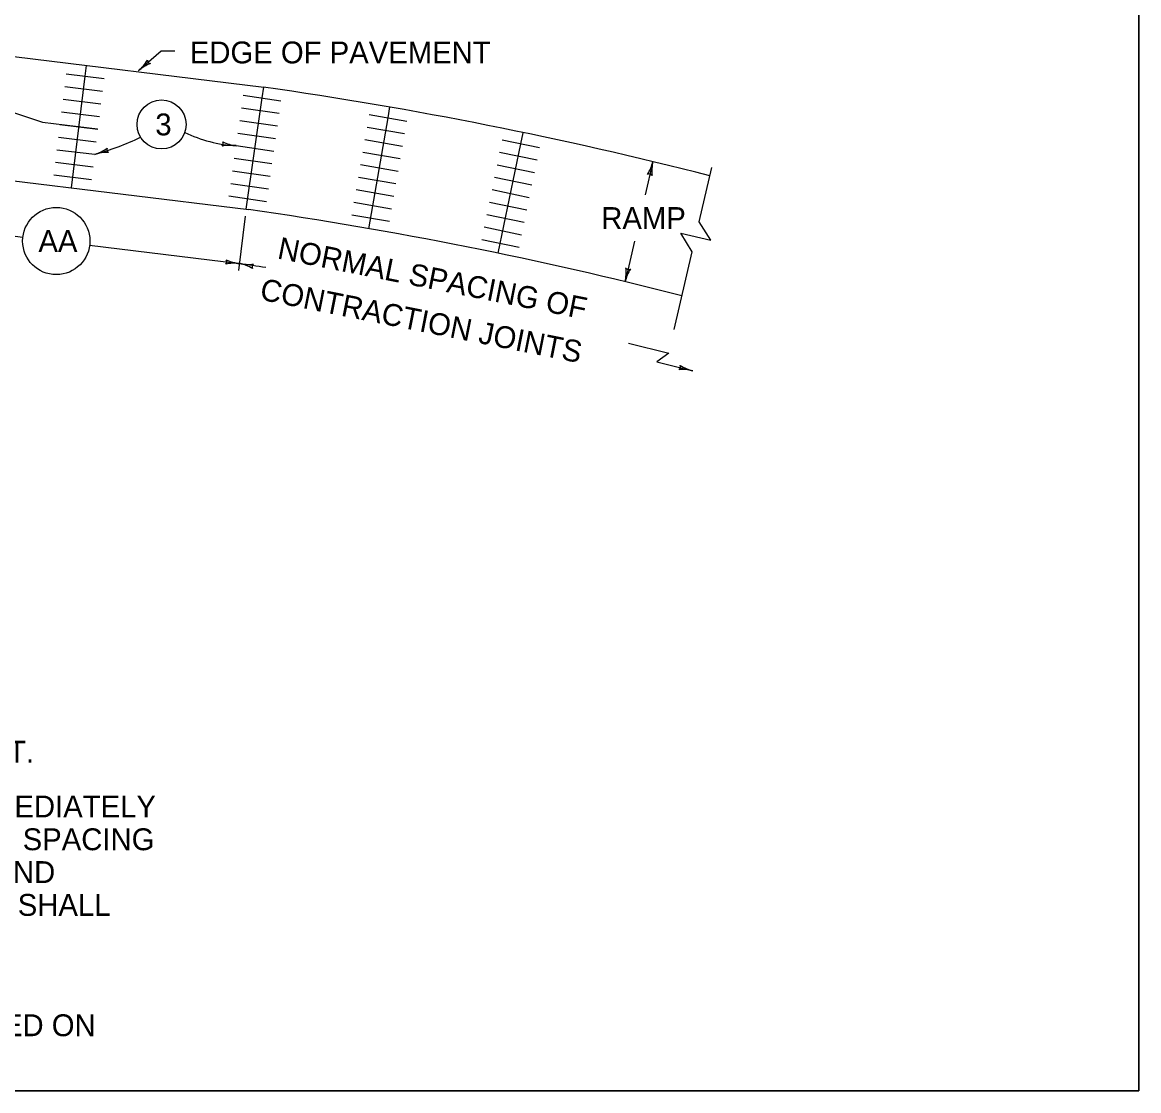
# Model space of a CAD drawing. Extents: x 1007 to 1035.5, y 1000.5 to 1021.5.
# Drawn here: x 1025.3 to 1035.5, y 1000.5 to 1010.27 of the extents above; entities that cross this region are included whole.
import ezdxf

# ---------------------------------------------------------------- set-up
doc = ezdxf.new("R2010")
doc.units = 0
for name, color, linetype in [('Level 1', 7, 'Continuous'), ('Level 10', 7, 'Continuous'), ('Level 11', 7, 'Continuous'), ('Level 2', 7, 'Continuous')]:
    doc.layers.add(name, color=color, linetype=linetype)

msp = doc.modelspace()

# ---------------------------------------------------------------- linework, layer by layer
at = {"layer": 'Level 1'}
for p, q in [((1015.108, 1010.059), (1027.369, 1008.554)), ((1024.134, 1010.087), (1027.506, 1009.673)), ((1026.568, 1010.001), (1026.363, 1009.823)), ((1026.693, 1010.001), (1026.568, 1010.001)), ((1025.875, 1009.772), (1025.887, 1009.872)), ((1025.702, 1009.793), (1026.048, 1009.751)), ((1025.749, 1008.752), (1025.875, 1009.772)), ((1025.688, 1009.678), (1026.033, 1009.636)), ((1027.319, 1009.598), (1027.664, 1009.549)), ((1027.492, 1009.574), (1027.506, 1009.673)), ((1024.889, 1009.55), (1025.484, 1009.353)), ((1025.673, 1009.563), (1026.019, 1009.52)), ((1027.347, 1008.556), (1027.492, 1009.574)), ((1025.659, 1009.447), (1026.005, 1009.405)), ((1027.303, 1009.483), (1027.648, 1009.434)), ((1028.471, 1009.423), (1028.814, 1009.363)), ((1028.643, 1009.393), (1028.66, 1009.492)), ((1025.484, 1009.353), (1025.989, 1009.291)), ((1025.645, 1009.332), (1025.991, 1009.29)), ((1027.287, 1009.368), (1027.632, 1009.319)), ((1028.451, 1009.308), (1028.794, 1009.249)), ((1028.466, 1008.379), (1028.643, 1009.393)), ((1025.631, 1009.217), (1025.977, 1009.174)), ((1027.27, 1009.253), (1027.615, 1009.204)), ((1028.431, 1009.194), (1028.774, 1009.134)), ((1029.686, 1009.191), (1030.027, 1009.121)), ((1029.856, 1009.156), (1029.877, 1009.254)), ((1025.617, 1009.101), (1025.963, 1009.059)), ((1027.254, 1009.138), (1027.599, 1009.089)), ((1029.649, 1008.154), (1029.856, 1009.156)), ((1025.603, 1008.986), (1025.949, 1008.944)), ((1027.237, 1009.023), (1027.582, 1008.974)), ((1028.411, 1009.08), (1028.754, 1009.02)), ((1029.662, 1009.077), (1030.004, 1009.007)), ((1031.062, 1008.993), (1030.991, 1008.688)), ((1027.221, 1008.908), (1027.566, 1008.859)), ((1028.391, 1008.965), (1028.734, 1008.905)), ((1029.639, 1008.964), (1029.98, 1008.893)), ((1025.588, 1008.871), (1025.934, 1008.828)), ((1027.205, 1008.793), (1027.55, 1008.744)), ((1028.371, 1008.851), (1028.714, 1008.791)), ((1029.615, 1008.85), (1029.957, 1008.779)), ((1028.351, 1008.736), (1028.694, 1008.676)), ((1029.592, 1008.736), (1029.933, 1008.665)), ((1027.188, 1008.678), (1027.533, 1008.629)), ((1028.331, 1008.622), (1028.675, 1008.562)), ((1029.568, 1008.622), (1029.91, 1008.552)), ((1028.311, 1008.507), (1028.655, 1008.447)), ((1029.545, 1008.508), (1029.886, 1008.438)), ((1024.073, 1008.454), (1025.306, 1008.303)), ((1029.521, 1008.395), (1029.863, 1008.324)), ((1029.498, 1008.281), (1029.839, 1008.21)), ((1025.915, 1008.228), (1027.286, 1008.06)), ((1030.894, 1008.265), (1030.808, 1007.894)), ((1030.839, 1007.334), (1031.207, 1007.242)), ((1031.207, 1007.242), (1031.098, 1007.162)), ((1031.098, 1007.162), (1031.428, 1007.08))]:
    msp.add_line(p, q, dxfattribs=at)
msp.add_lwpolyline([(1031.257, 1007.457), (1031.421, 1008.169), (1031.316, 1008.338), (1031.59, 1008.274), (1031.485, 1008.443), (1031.599, 1008.938)], dxfattribs=at)
for centre, radius in [((1026.573, 1009.332), 0.224), ((1025.611, 1008.266), 0.307)]:
    msp.add_circle(centre, radius, dxfattribs=at)
for centre, radius, start, end in [((1026.106, 1010.117), 0.391, 311.0885, 329.7573), ((1026.475, 1009.92), 0.0313, 179.8631, 261.9798), ((1026.62, 1009.528), 0.391, 112.4357, 131.0824), ((1026.106, 1010.117), 0.391, 311.0763, 311.0885), ((1022.098, 971.793), 38.264, 75.6503, 81.8753), ((1025.339, 1011.367), 2.391, 285.1245, 295.847), ((1027.316, 1010.339), 1.203, 243.8158, 267.0552), ((1025.847, 1009.432), 0.391, 287.2004, 305.8692), ((1026.105, 1009.103), 0.0313, 155.975, 238.0917), ((1027.106, 1009.156), 0.0313, 311.8224, 33.9391), ((1027.206, 1008.75), 0.391, 83.0478, 101.7166), ((1027.301, 1009.526), 0.391, 244.3949, 263.0417), ((1027.206, 1008.75), 0.391, 83.0356, 83.0478), ((1026.078, 1008.685), 0.391, 88.5476, 107.1943), ((1025.847, 1009.432), 0.391, 287.1882, 287.2004), ((1030.681, 1009.081), 0.391, 328.3296, 346.9764), ((1031.443, 1008.904), 0.391, 166.9825, 185.6513), ((1031.443, 1008.904), 0.391, 166.9703, 166.9825), ((1031.028, 1008.848), 0.0313, 35.7571, 117.8738), ((1022.098, 971.793), 37.137, 75.6097, 81.8412), ((1027.364, 1008.443), 0.391, 258.4456, 277.1143), ((1027.208, 1007.677), 0.391, 59.7927, 78.4394), ((1027.364, 1008.443), 0.391, 258.4333, 258.4456), ((1021.732, 971.838), 36.646, 80.9043, 81.2823), ((1027.431, 1008.03), 0.0313, 127.2202, 209.3368), ((1030.427, 1007.982), 0.391, 346.9866, 5.6554), ((1031.189, 1007.806), 0.391, 148.3338, 166.9805), ((1030.841, 1008.038), 0.0313, 215.7612, 297.8779), ((1030.427, 1007.982), 0.391, 346.9744, 346.9866), ((1031.283, 1007.116), 0.0313, 304.7691, 26.8858), ((1031.333, 1006.701), 0.391, 75.9945, 94.6633), ((1031.522, 1007.459), 0.391, 237.3416, 255.9884), ((1031.333, 1006.701), 0.391, 75.9823, 75.9945)]:
    msp.add_arc(centre, radius, start, end, dxfattribs=at)
at = {"layer": 'Level 10'}
for p, q in [((1035.5, 1021.5), (1035.5, 1000.5)), ((1035.5, 1000.5), (1007, 1000.5))]:
    msp.add_line(p, q, dxfattribs=at)
at = {"layer": 'Level 11'}
msp.add_lwpolyline([(1007, 1000.5), (1035.5, 1000.5), (1035.5, 1021.5), (1007, 1021.5)], close=True, dxfattribs=at)
at = {"layer": 'Level 2'}
msp.add_line((1027.278, 1007.998), (1027.339, 1008.494), dxfattribs=at)
for centre, radius, start, end in [((1027.138, 1008.078), 0.0313, 311.7743, 33.891), ((1027.333, 1008.448), 0.391, 244.3469, 262.9936), ((1027.238, 1007.672), 0.391, 82.9997, 101.6685), ((1027.238, 1007.672), 0.391, 82.9875, 82.9997)]:
    msp.add_arc(centre, radius, start, end, dxfattribs=at)

# ---------------------------------------------------------------- texts
at = {"layer": 'Level 1'}
for s, p in [('EDGE OF PAVEMENT', (1026.831, 1009.89)), ('3', (1026.516, 1009.232)), ('RAMP', (1030.59, 1008.376)), ('AA', (1025.448, 1008.166)), ('LONGITUDINAL SAWED JOINTS AT CENTERLINE SHALL BE REQUIRED FOR ALL RAMPS AND LOOP WIDTHS GREATER THAN 16 FEET.', (1008.155, 1003.498)), ('THIS CONTRACTION JOINT SHALL ALWAYS BE PLACED OPPOSITE THE NOSE OF THE RAMP.  THE TWO CONTRACTION JOINTS IMMEDIATELY', (1008.155, 1002.998)), ('PRECEEDING THIS JOINT, DEPENDING ON THE DIRECTION OF PAVING OPERATIONS, SHALL BE EQUALLY DIVIDED, PROVIDED THE SPACING', (1008.155, 1002.698)), ('DOES NOT EXCEED THE NORMAL SPACING.  SHOULD SPACING BE GREATER THAN NORMAL, AN EXTRA JOINT SHALL BE ADDED AND', (1008.155, 1002.398)), ('THE DISTANCE EQUALLY DIVIDED.  THE JOINT IMMEDIATELY FOLLOWING THE JOINT THAT IS PLACED OPPOSITE THE RAMP NOSE SHALL', (1008.155, 1002.098)), ('NORMAL SPACING OF CONTRACTION JOINTS INDICATED ON THIS DRAWING ARE TO BE IN ACCORDANCE WITH SPACING INDICATED ON', (1008.155, 1000.998))]:
    msp.add_text(s, height=0.2, dxfattribs=at).set_placement(p)
for s, p in [('NORMAL SPACING OF', (1027.623, 1008.108)), ('CONTRACTION JOINTS', (1027.462, 1007.732))]:
    msp.add_text(s, height=0.2, rotation=348.7629, dxfattribs=at).set_placement(p)

doc.saveas('drawing.dxf')
